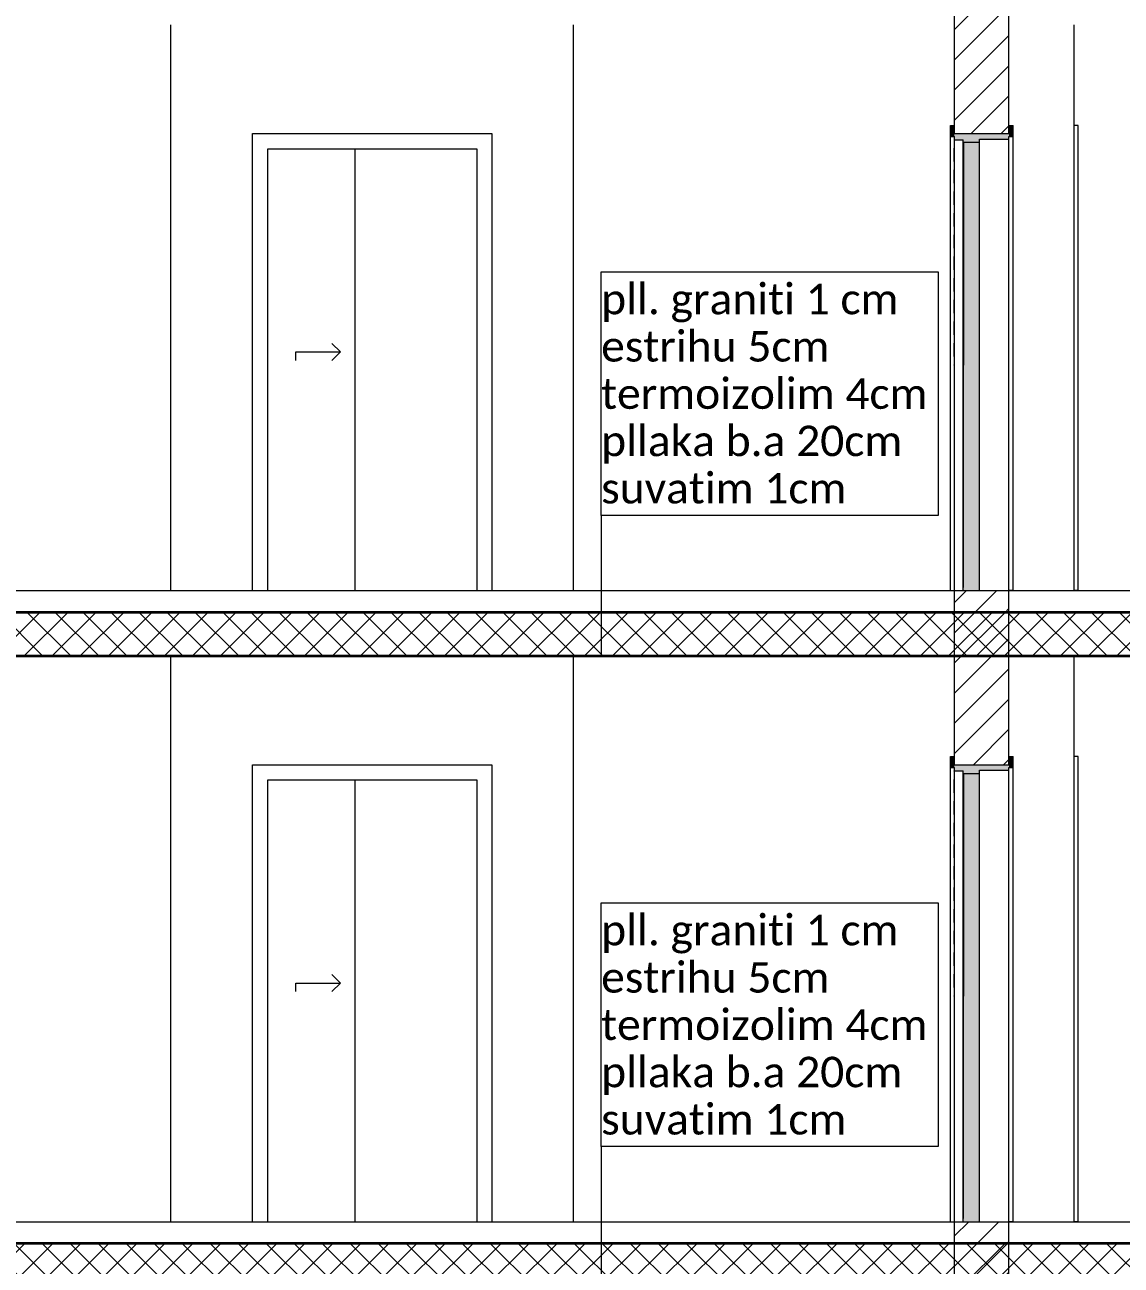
# Model space of a CAD drawing. Header units: millimetres. Extents: x -310 to 171125, y -3027 to 55843.
# Drawn here: x 124214 to 129251, y 29396 to 35096 of the extents above; entities that cross this region are included whole.
import ezdxf

# ---------------------------------------------------------------- set-up
doc = ezdxf.new("R2010")
doc.units = ezdxf.units.MM
doc.header["$MEASUREMENT"] = 0
doc.set_wipeout_variables(frame=1)
doc.linetypes.add('Wipeout_Contour', pattern=[1000, 0, -1000])
doc.layers.add('Dimensioning - General', color=7, linetype='Continuous')
doc.layers.add('Structural - Bearing', color=7, linetype='Continuous')
for name, color, linetype, lineweight, true_color in [('Dimensioning - General_Pen_No__61', 7, 'Continuous', 20, 0x6a6a6a), ('Dimensioning - General_Pen_No__88', 7, 'Continuous', 20, 0xfd4435), ('Drawing & Figure_Pen_No__61', 7, 'Continuous', 20, 0x6a6a6a), ('Structural - Bearing_Pen_No__108', 7, 'Continuous', 13, 0xfd8379), ('Structural - Bearing_Pen_No__111', 7, 'Continuous', 13, 0xccccff), ('Structural - Bearing_Pen_No__61', 7, 'Continuous', 20, 0x6a6a6a), ('Structural - Bearing_Pen_No__82', 7, 'Continuous', 20, 0xaaaaaa)]:
    doc.layers.add(name, color=color, linetype=linetype, lineweight=lineweight, true_color=true_color)
doc.layers.add('Structural - Bearing_Pen_No__1', color=7, linetype='Continuous', lineweight=13)
doc.layers.add('Structural - Bearing_Pen_No__7', color=7, linetype='Continuous', lineweight=35)
doc.layers.get('0').off()
doc.styles.add('GENERATED_STYLE_6', font='calibril.ttf')
doc.dimstyles.new('GENERATED_STYLE__1', dxfattribs={"dimtxt": 195.999997, "dimasz": 106.4, "dimexe": 0.18, "dimexo": 0.0625, "dimgap": 0.09, "dimtad": 1, "dimdec": 0, "dimlfac": 0.1, "dimzin": 0, "dimdsep": 46, "dimtxsty": 'GENERATED_STYLE_6', "dimblk": 'ARROWHEAD_2', "dimblk1": 'ARROWHEAD_2', "dimblk2": 'ARROWHEAD_2', "dimcen": 0.09, "dimse1": 1, "dimse2": 1, "dimclrd": 256, "dimclre": 256, "dimclrt": 256, "dimadec": 0, "dimazin": 0, "dimtfac": 1, "dimtdec": 4, "dimtmove": 0, "dimatfit": 3, "dimfxl": 1, "dimtolj": 1, "dimtzin": 0, "dimarcsym": 0})
pattern_1 = [(45, (0, 0), (-69.29646, 69.29646), [])]
pattern_2 = [(45, (0, 0), (-64.346715, 64.346715), []), (135, (0, 0), (64.346715, 64.346715), [])]

# ---------------------------------------------------------------- blocks, each defined once
blk = doc.blocks.new('*D92')
at = {"layer": 'Dimensioning - General_Pen_No__61', "color": 251, "linetype": 'Continuous', "lineweight": 20, "true_color": 0x6a6a6a, "transparency": 16777216}
for p, q in [((134582.9, 29536), (134722.9, 29455.2)), ((134757.9, 29495.6), (134547.9, 29495.6)), ((134652.9, 29295.6), (134652.9, 29495.6)), ((134582.9, 29336), (134722.9, 29255.2)), ((134757.9, 29295.6), (134547.9, 29295.6))]:
    blk.add_line(p, q, dxfattribs=at)
blk = doc.blocks.new('ARROWHEAD_2')
at = {"color": 0, "linetype": 'Continuous', "lineweight": 0}
for p, q in [((-0.378, -0.655), (0.378, 0.655)), ((0, 0), (-1, 0))]:
    blk.add_line(p, q, dxfattribs=at)
blk = doc.blocks.new('*D93')
at = {"layer": 'Dimensioning - General_Pen_No__61', "color": 251, "linetype": 'Continuous', "lineweight": 20, "true_color": 0x6a6a6a, "transparency": 16777216}
for p, q in [((134582.9, 32236), (134722.9, 32155.2)), ((134757.9, 32195.6), (134547.9, 32195.6)), ((134652.9, 29495.6), (134652.9, 32195.6)), ((134582.9, 29536), (134722.9, 29455.2)), ((134757.9, 29495.6), (134547.9, 29495.6))]:
    blk.add_line(p, q, dxfattribs=at)
at = {"layer": 'Dimensioning - General_Pen_No__88', "color": 20, "lineweight": 20, "true_color": 0xfd4435, "transparency": 16777216, "char_height": 196, "attachment_point": 7, "rotation": 90, "style": 'GENERATED_STYLE_6'}
for s, insert in [('\\A1;{\\pql;\\fCalibri Light|b0|i0|c0|p34;20}', (134613.7, 31837.4)), ('\\A1;{\\pql;\\fCalibri Light|b0|i0|c0|p34;270}', (134613.7, 30607.3))]:
    blk.add_mtext(s, dxfattribs=dict(at, insert=insert))
blk = doc.blocks.new('*D94')
at = {"layer": 'Dimensioning - General_Pen_No__61', "color": 251, "linetype": 'Continuous', "lineweight": 20, "true_color": 0x6a6a6a, "transparency": 16777216}
for p, q in [((134582.9, 32436), (134722.9, 32355.2)), ((134757.9, 32395.6), (134547.9, 32395.6)), ((134652.9, 32195.6), (134652.9, 32395.6)), ((134582.9, 32236), (134722.9, 32155.2)), ((134757.9, 32195.6), (134547.9, 32195.6))]:
    blk.add_line(p, q, dxfattribs=at)
blk = doc.blocks.new('*D95')
at = {"layer": 'Dimensioning - General_Pen_No__61', "color": 251, "linetype": 'Continuous', "lineweight": 20, "true_color": 0x6a6a6a, "transparency": 16777216}
for p, q in [((134582.9, 35136), (134722.9, 35055.2)), ((134757.9, 35095.6), (134547.9, 35095.6)), ((134652.9, 32395.6), (134652.9, 35095.6)), ((134582.9, 32436), (134722.9, 32355.2)), ((134757.9, 32395.6), (134547.9, 32395.6))]:
    blk.add_line(p, q, dxfattribs=at)
at = {"layer": 'Dimensioning - General_Pen_No__88', "color": 20, "lineweight": 20, "true_color": 0xfd4435, "transparency": 16777216, "char_height": 196, "attachment_point": 7, "rotation": 90, "style": 'GENERATED_STYLE_6'}
for s, insert in [('\\A1;{\\pql;\\fCalibri Light|b0|i0|c0|p34;20}', (134613.7, 34737.4)), ('\\A1;{\\pql;\\fCalibri Light|b0|i0|c0|p34;270}', (134613.7, 33507.3))]:
    blk.add_mtext(s, dxfattribs=dict(at, insert=insert))
blk = doc.blocks.new('*D96')
at = {"layer": 'Dimensioning - General_Pen_No__61', "color": 251, "linetype": 'Continuous', "lineweight": 20, "true_color": 0x6a6a6a, "transparency": 16777216}
for p, q in [((134757.9, 35295.6), (134547.9, 35295.6)), ((134582.9, 35336), (134722.9, 35255.2)), ((134652.9, 35095.6), (134652.9, 35295.6)), ((134582.9, 35136), (134722.9, 35055.2)), ((134757.9, 35095.6), (134547.9, 35095.6))]:
    blk.add_line(p, q, dxfattribs=at)
blk = doc.blocks.new('*D135')
at = {"layer": 'Dimensioning - General_Pen_No__61', "color": 251, "linetype": 'Continuous', "lineweight": 20, "true_color": 0x6a6a6a, "transparency": 16777216}
for p, q in [((135132.9, 29536), (135272.9, 29455.2)), ((135307.9, 29495.6), (135097.9, 29495.6)), ((135202.9, 29295.6), (135202.9, 29495.6)), ((135132.9, 29336), (135272.9, 29255.2)), ((135307.9, 29295.6), (135097.9, 29295.6))]:
    blk.add_line(p, q, dxfattribs=at)
blk = doc.blocks.new('*D136')
at = {"layer": 'Dimensioning - General_Pen_No__61', "color": 251, "linetype": 'Continuous', "lineweight": 20, "true_color": 0x6a6a6a, "transparency": 16777216}
for p, q in [((135132.9, 32236), (135272.9, 32155.2)), ((135307.9, 32195.6), (135097.9, 32195.6)), ((135202.9, 29495.6), (135202.9, 32195.6)), ((135132.9, 29536), (135272.9, 29455.2)), ((135307.9, 29495.6), (135097.9, 29495.6))]:
    blk.add_line(p, q, dxfattribs=at)
at = {"layer": 'Dimensioning - General_Pen_No__88', "color": 20, "lineweight": 20, "true_color": 0xfd4435, "transparency": 16777216, "char_height": 196, "attachment_point": 7, "rotation": 90, "style": 'GENERATED_STYLE_6'}
for s, insert in [('\\A1;{\\pql;\\fCalibri Light|b0|i0|c0|p34;20}', (135163.7, 31837.4)), ('\\A1;{\\pql;\\fCalibri Light|b0|i0|c0|p34;270}', (135163.7, 30607.3))]:
    blk.add_mtext(s, dxfattribs=dict(at, insert=insert))
blk = doc.blocks.new('*D137')
at = {"layer": 'Dimensioning - General_Pen_No__61', "color": 251, "linetype": 'Continuous', "lineweight": 20, "true_color": 0x6a6a6a, "transparency": 16777216}
for p, q in [((135132.9, 32436), (135272.9, 32355.2)), ((135307.9, 32395.6), (135097.9, 32395.6)), ((135202.9, 32195.6), (135202.9, 32395.6)), ((135132.9, 32236), (135272.9, 32155.2)), ((135307.9, 32195.6), (135097.9, 32195.6))]:
    blk.add_line(p, q, dxfattribs=at)
blk = doc.blocks.new('*D138')
at = {"layer": 'Dimensioning - General_Pen_No__61', "color": 251, "linetype": 'Continuous', "lineweight": 20, "true_color": 0x6a6a6a, "transparency": 16777216}
for p, q in [((135132.9, 35136), (135272.9, 35055.2)), ((135307.9, 35095.6), (135097.9, 35095.6)), ((135202.9, 32395.6), (135202.9, 35095.6)), ((135132.9, 32436), (135272.9, 32355.2)), ((135307.9, 32395.6), (135097.9, 32395.6))]:
    blk.add_line(p, q, dxfattribs=at)
at = {"layer": 'Dimensioning - General_Pen_No__88', "color": 20, "lineweight": 20, "true_color": 0xfd4435, "transparency": 16777216, "char_height": 196, "attachment_point": 7, "rotation": 90, "style": 'GENERATED_STYLE_6'}
for s, insert in [('\\A1;{\\pql;\\fCalibri Light|b0|i0|c0|p34;20}', (135163.7, 34737.4)), ('\\A1;{\\pql;\\fCalibri Light|b0|i0|c0|p34;270}', (135163.7, 33507.3))]:
    blk.add_mtext(s, dxfattribs=dict(at, insert=insert))
blk = doc.blocks.new('*D139')
at = {"layer": 'Dimensioning - General_Pen_No__61', "color": 251, "linetype": 'Continuous', "lineweight": 20, "true_color": 0x6a6a6a, "transparency": 16777216}
for p, q in [((135307.9, 35295.6), (135097.9, 35295.6)), ((135132.9, 35336), (135272.9, 35255.2)), ((135202.9, 35095.6), (135202.9, 35295.6)), ((135132.9, 35136), (135272.9, 35055.2)), ((135307.9, 35095.6), (135097.9, 35095.6))]:
    blk.add_line(p, q, dxfattribs=at)
blk = doc.blocks.new('*D159')
at = {"layer": 'Dimensioning - General_Pen_No__61', "color": 251, "linetype": 'Continuous', "lineweight": 20, "true_color": 0x6a6a6a, "transparency": 16777216}
for p, q in [((135682.9, 29536), (135822.9, 29455.2)), ((135857.9, 29495.6), (135647.9, 29495.6)), ((135752.9, 26595.6), (135752.9, 29495.6)), ((135682.9, 26636), (135822.9, 26555.2)), ((135857.9, 26595.6), (135647.9, 26595.6))]:
    blk.add_line(p, q, dxfattribs=at)
at = {"layer": 'Dimensioning - General_Pen_No__88', "color": 20, "lineweight": 20, "true_color": 0xfd4435, "transparency": 16777216, "insert": (135713.7, 27807.3), "char_height": 196, "attachment_point": 7, "rotation": 90, "style": 'GENERATED_STYLE_6'}
blk.add_mtext('\\A1;{\\pql;\\fCalibri Light|b0|i0|c0|p34;290}', dxfattribs=at)
blk = doc.blocks.new('*D160')
at = {"layer": 'Dimensioning - General_Pen_No__61', "color": 251, "linetype": 'Continuous', "lineweight": 20, "true_color": 0x6a6a6a, "transparency": 16777216}
for p, q in [((135682.9, 32436), (135822.9, 32355.2)), ((135857.9, 32395.6), (135647.9, 32395.6)), ((135752.9, 29495.6), (135752.9, 32395.6)), ((135682.9, 29536), (135822.9, 29455.2)), ((135857.9, 29495.6), (135647.9, 29495.6))]:
    blk.add_line(p, q, dxfattribs=at)
at = {"layer": 'Dimensioning - General_Pen_No__88', "color": 20, "lineweight": 20, "true_color": 0xfd4435, "transparency": 16777216, "insert": (135713.7, 30707.3), "char_height": 196, "attachment_point": 7, "rotation": 90, "style": 'GENERATED_STYLE_6'}
blk.add_mtext('\\A1;{\\pql;\\fCalibri Light|b0|i0|c0|p34;290}', dxfattribs=at)
blk = doc.blocks.new('*D161')
at = {"layer": 'Dimensioning - General_Pen_No__61', "color": 251, "linetype": 'Continuous', "lineweight": 20, "true_color": 0x6a6a6a, "transparency": 16777216}
for p, q in [((135857.9, 35295.6), (135647.9, 35295.6)), ((135682.9, 35336), (135822.9, 35255.2)), ((135752.9, 32395.6), (135752.9, 35295.6)), ((135682.9, 32436), (135822.9, 32355.2)), ((135857.9, 32395.6), (135647.9, 32395.6))]:
    blk.add_line(p, q, dxfattribs=at)
at = {"layer": 'Dimensioning - General_Pen_No__88', "color": 20, "lineweight": 20, "true_color": 0xfd4435, "transparency": 16777216, "insert": (135713.7, 33607.3), "char_height": 196, "attachment_point": 7, "rotation": 90, "style": 'GENERATED_STYLE_6'}
blk.add_mtext('\\A1;{\\pql;\\fCalibri Light|b0|i0|c0|p34;290}', dxfattribs=at)

msp = doc.modelspace()

# ---------------------------------------------------------------- linework, layer by layer
at = {"layer": 'Structural - Bearing_Pen_No__1', "color": 7, "linetype": 'Continuous', "lineweight": 13}
for p, q in [((128525.2, 34467.6), (128525.2, 34567.6)), ((128525.2, 34555.6), (128525.2, 34567.6)), ((128525.2, 32695.6), (128525.2, 34467.6)), ((128525.2, 32495.6), (128525.2, 32695.6)), ((128525.2, 31567.6), (128525.2, 31667.6)), ((128525.2, 31655.6), (128525.2, 31667.6)), ((128525.2, 29795.6), (128525.2, 31567.6)), ((128525.2, 29595.6), (128525.2, 29795.6))]:
    msp.add_line(p, q, dxfattribs=at)
at = {"layer": 'Structural - Bearing_Pen_No__82', "color": 253, "linetype": 'Continuous', "lineweight": 20, "true_color": 0xaaaaaa}
for p, q in [((128526.2, 34553.3), (128526.2, 34472.4)), ((128526.2, 34472.4), (128526.2, 33531.6)), ((128526.2, 32590.8), (128526.2, 33531.6)), ((128526.2, 32509.9), (128526.2, 32590.8)), ((128526.2, 31653.3), (128526.2, 31572.4)), ((128526.2, 31572.4), (128526.2, 30631.6)), ((128526.2, 29690.8), (128526.2, 30631.6)), ((128526.2, 29609.9), (128526.2, 29690.8))]:
    msp.add_line(p, q, dxfattribs=at)

# ---------------------------------------------------------------- wipeouts: each hides what was drawn before it
at = {"color": 254, "linetype": 'Wipeout_Contour', "lineweight": 0, "ltscale": 1059178.072214515}
msp.add_wipeout([(126735.2, 32395.6), (128485.2, 32395.6), (128485.2, 32495.6), (128466.2, 32495.6), (128466.2, 34632.6), (128485.2, 34632.6), (128485.2, 35095.6), (126735.2, 35095.6)], dxfattribs=at).dxf.layer = 'Structural - Bearing'
at = {"color": 254, "linetype": 'Wipeout_Contour', "lineweight": 0, "ltscale": 1198472.250978756}
msp.add_wipeout([(128735.2, 35095.6), (128735.2, 34632.6), (128754.2, 34632.6), (128754.2, 34582.6), (128754.2, 32495.6), (128735.2, 32495.6), (128735.2, 32395.6), (129035.2, 32395.6), (129035.2, 35095.6)], dxfattribs=at).dxf.layer = 'Structural - Bearing'
at = {"color": 254, "linetype": 'Wipeout_Contour', "lineweight": 0, "ltscale": 1053519.93858367}
msp.add_wipeout([(126735.2, 29495.6), (128485.2, 29495.6), (128485.2, 29595.6), (128466.2, 29595.6), (128466.2, 31732.6), (128485.2, 31732.6), (128485.2, 32195.6), (126735.2, 32195.6)], dxfattribs=at).dxf.layer = 'Structural - Bearing'
at = {"color": 254, "linetype": 'Wipeout_Contour', "lineweight": 0, "ltscale": 1192123.564469105}
msp.add_wipeout([(128735.2, 32195.6), (128735.2, 31732.6), (128754.2, 31732.6), (128754.2, 31682.6), (128754.2, 29595.6), (128735.2, 29595.6), (128735.2, 29495.6), (129035.2, 29495.6), (129035.2, 32195.6)], dxfattribs=at).dxf.layer = 'Structural - Bearing'

# ---------------------------------------------------------------- next in the draw order: hatches: boundary and pattern name
at = {"layer": 'Structural - Bearing_Pen_No__108', "linetype": 'Continuous', "lineweight": 13, "true_color": 0xfd8379}
h = msp.add_hatch(dxfattribs=at)
h.set_pattern_fill('FIRE_PROOFING', color=11, style=0, pattern_type=2)
h.set_pattern_definition(pattern_1)
h.paths.add_polyline_path([(128735.2, 29495.6), (128485.2, 29495.6), (128485.2, 28795.6), (128735.2, 28795.6)])

# ---------------------------------------------------------------- next in the draw order: linework, layer by layer
at = {"layer": 'Drawing & Figure_Pen_No__61', "color": 251, "linetype": 'Continuous', "lineweight": 20, "true_color": 0x6a6a6a, "flags": 128}
for points in [[(126861.8, 33960.4), (128410.3, 33960.4), (128410.3, 32840.4), (126861.8, 32840.4)], [(126861.8, 31060.4), (128410.3, 31060.4), (128410.3, 29940.4), (126861.8, 29940.4)]]:
    msp.add_lwpolyline(points, close=True, dxfattribs=at)
at = {"layer": 'Structural - Bearing_Pen_No__1', "color": 7, "linetype": 'Continuous', "lineweight": 13}
for p, q in [((128466.2, 34632.6), (128485.2, 34632.6)), ((128735.2, 34632.6), (128754.2, 34632.6)), ((128735.2, 32395.6), (130635.2, 32395.6)), ((128466.2, 31732.6), (128485.2, 31732.6)), ((128735.2, 31732.6), (128754.2, 31732.6)), ((128485.2, 28795.6), (128485.2, 29495.6)), ((128735.2, 28795.6), (128735.2, 29495.6)), ((128735.2, 29495.6), (130635.2, 29495.6))]:
    msp.add_line(p, q, dxfattribs=at)
at = {"layer": 'Structural - Bearing_Pen_No__61', "color": 251, "linetype": 'Continuous', "lineweight": 20, "true_color": 0x6a6a6a}
for points in [[(126861.8, 32840.4), (126861.8, 32195.6)], [(126861.8, 29940.4), (126861.8, 29295.6)]]:
    msp.add_lwpolyline(points, dxfattribs=at)

# ---------------------------------------------------------------- next in the draw order: texts
at = {"layer": 'Drawing & Figure_Pen_No__61', "color": 251, "linetype": 'Continuous', "lineweight": 20, "true_color": 0x6a6a6a, "char_height": 140, "attachment_point": 7, "line_spacing_factor": 0.931144, "style": 'GENERATED_STYLE_6'}
for insert in [(126861.8, 32894.5), (126861.8, 29994.5)]:
    msp.add_mtext('\\A1;{\\pql;\\fCalibri Light|b0|i0|c0|p34;pll. graniti 1 cm\\P\\pql;\\fCalibri Light|b0|i0|c0|p34;estrihu 5cm\\P\\pql;\\fCalibri Light|b0|i0|c0|p34;termoizolim 4cm\\P\\pql;\\fCalibri Light|b0|i0|c0|p34;pllaka b.a 20cm\\P\\pql;\\fCalibri Light|b0|i0|c0|p34;suvatim 1cm}', dxfattribs=dict(at, insert=insert))

# ---------------------------------------------------------------- next in the draw order: wipeouts: each hides what was drawn before it
at = {"color": 254, "linetype": 'Wipeout_Contour', "lineweight": 0, "ltscale": 521056.332198}
msp.add_wipeout([(126735.2, 35095.6), (124885.2, 35095.6), (124885.2, 32395.6), (126735.2, 32395.6)], dxfattribs=at).dxf.layer = 'Structural - Bearing'
at = {"color": 254, "linetype": 'Wipeout_Contour', "lineweight": 0, "ltscale": 533368.988178}
msp.add_wipeout([(129054.2, 32495.6), (129054.2, 34632.6), (129035.2, 34632.6), (129035.2, 32495.6)], dxfattribs=at).dxf.layer = 'Structural - Bearing'
at = {"color": 254, "linetype": 'Wipeout_Contour', "lineweight": 0, "ltscale": 531140.632589}
msp.add_wipeout([(128466.2, 32495.6), (128485.2, 32495.6), (128485.2, 34582.6), (128466.2, 34582.6)], dxfattribs=at).dxf.layer = 'Structural - Bearing'
at = {"color": 254, "linetype": 'Wipeout_Contour', "lineweight": 0, "ltscale": 531877.521599}
msp.add_wipeout([(128600.2, 32495.6), (128735.2, 32495.6), (128735.2, 34570.6), (128600.2, 34570.6)], dxfattribs=at).dxf.layer = 'Structural - Bearing'
at = {"color": 254, "linetype": 'Wipeout_Contour', "lineweight": 0, "ltscale": 518172.58815}
msp.add_wipeout([(126735.2, 32195.6), (124885.2, 32195.6), (124885.2, 29495.6), (126735.2, 29495.6)], dxfattribs=at).dxf.layer = 'Structural - Bearing'
at = {"color": 254, "linetype": 'Wipeout_Contour', "lineweight": 0, "ltscale": 530568.063599}
msp.add_wipeout([(129054.2, 29595.6), (129054.2, 31732.6), (129035.2, 31732.6), (129035.2, 29595.6)], dxfattribs=at).dxf.layer = 'Structural - Bearing'
at = {"color": 254, "linetype": 'Wipeout_Contour', "lineweight": 0, "ltscale": 528330.08339}
msp.add_wipeout([(128466.2, 29595.6), (128485.2, 29595.6), (128485.2, 31682.6), (128466.2, 31682.6)], dxfattribs=at).dxf.layer = 'Structural - Bearing'
at = {"color": 254, "linetype": 'Wipeout_Contour', "lineweight": 0, "ltscale": 529071.410153}
msp.add_wipeout([(128600.2, 29595.6), (128735.2, 29595.6), (128735.2, 31670.6), (128600.2, 31670.6)], dxfattribs=at).dxf.layer = 'Structural - Bearing'

# ---------------------------------------------------------------- next in the draw order: hatches: boundary and pattern name
at = {"layer": 'Structural - Bearing_Pen_No__1', "linetype": 'Continuous', "lineweight": 13}
h = msp.add_hatch(dxfattribs=at)
h.set_pattern_fill('CONCRETE_BLOCK', style=0, pattern_type=2)
h.set_pattern_definition(pattern_2)
h.paths.add_polyline_path([(139085.2, 32195.6), (139085.2, 32395.6), (123882.8, 32395.6), (123882.8, 32195.6)])
h = msp.add_hatch(dxfattribs=at)
h.set_pattern_fill('CONCRETE_BLOCK', style=0, pattern_type=2)
h.set_pattern_definition(pattern_2)
h.paths.add_polyline_path([(139085.2, 29295.6), (139085.2, 29495.6), (123882.8, 29495.6), (123882.8, 29295.6)])
at = {"layer": 'Structural - Bearing_Pen_No__108', "linetype": 'Continuous', "lineweight": 0, "true_color": 0xfda29a}
for points in [[(128466.2, 34582.6), (128485.2, 34582.6), (128485.2, 34632.6), (128466.2, 34632.6)], [(128485.2, 34595.6), (128485.2, 34567.6), (128525.2, 34567.6), (128525.2, 34555.6), (128600.2, 34555.6), (128600.2, 34595.6)], [(128525.2, 32495.6), (128600.2, 32495.6), (128600.2, 34555.6), (128525.2, 34555.6)], [(128466.2, 31682.6), (128485.2, 31682.6), (128485.2, 31732.6), (128466.2, 31732.6)], [(128485.2, 31695.6), (128485.2, 31667.6), (128525.2, 31667.6), (128525.2, 31655.6), (128600.2, 31655.6), (128600.2, 31695.6)], [(128525.2, 29595.6), (128600.2, 29595.6), (128600.2, 31655.6), (128525.2, 31655.6)]]:
    msp.add_hatch(color=21, dxfattribs=at).paths.add_polyline_path(points)

# ---------------------------------------------------------------- next in the draw order: linework, layer by layer
at = {"layer": 'Structural - Bearing_Pen_No__1', "color": 7, "linetype": 'Continuous', "lineweight": 13}
for p, q in [((128485.2, 34595.6), (128485.2, 35295.6)), ((128466.2, 34582.6), (128466.2, 34632.6)), ((128485.2, 34595.6), (128485.2, 34632.6)), ((128466.2, 34582.6), (128485.2, 34582.6)), ((128485.2, 34595.6), (128600.2, 34595.6)), ((128485.2, 34567.6), (128485.2, 34582.6)), ((128485.2, 34567.6), (128525.2, 34567.6)), ((128485.2, 34467.6), (128485.2, 34567.6)), ((128485.2, 34567.6), (128525.2, 34567.6)), ((128525.2, 34555.6), (128600.2, 34555.6)), ((128600.2, 34555.6), (128600.2, 34570.6)), ((128485.2, 32695.6), (128485.2, 34467.6)), ((128485.2, 32495.6), (128485.2, 32695.6)), ((128485.2, 32495.6), (128525.2, 32495.6)), ((128485.2, 32395.6), (128485.2, 32495.6)), ((124335.2, 32395.6), (128485.2, 32395.6)), ((128485.2, 31695.6), (128485.2, 32395.6)), ((124335.2, 32195.6), (139085.2, 32195.6)), ((128466.2, 31682.6), (128466.2, 31732.6)), ((128485.2, 31695.6), (128485.2, 31732.6)), ((128485.2, 31695.6), (128600.2, 31695.6)), ((128466.2, 31682.6), (128485.2, 31682.6)), ((128485.2, 31667.6), (128485.2, 31682.6)), ((128485.2, 31667.6), (128525.2, 31667.6)), ((128485.2, 31567.6), (128485.2, 31667.6)), ((128485.2, 31667.6), (128525.2, 31667.6)), ((128525.2, 31655.6), (128600.2, 31655.6)), ((128600.2, 31655.6), (128600.2, 31670.6)), ((128485.2, 29795.6), (128485.2, 31567.6)), ((128485.2, 29595.6), (128485.2, 29795.6)), ((128485.2, 29595.6), (128525.2, 29595.6)), ((128485.2, 29495.6), (128485.2, 29595.6)), ((124335.2, 29495.6), (128485.2, 29495.6))]:
    msp.add_line(p, q, dxfattribs=at)
at = {"layer": 'Structural - Bearing_Pen_No__111', "color": 254, "linetype": 'Continuous', "lineweight": 13, "true_color": 0xccccff}
for p, q in [((125663.7, 33592.3), (125624.3, 33631.8)), ((125458.6, 33552.9), (125458.6, 33592.3)), ((125458.6, 33592.3), (125663.7, 33592.3)), ((125663.7, 33592.3), (125624.3, 33552.9)), ((125663.7, 30692.3), (125624.3, 30731.8)), ((125458.6, 30652.9), (125458.6, 30692.3)), ((125458.6, 30692.3), (125663.7, 30692.3)), ((125663.7, 30692.3), (125624.3, 30652.9))]:
    msp.add_line(p, q, dxfattribs=at)
for points in [[(125260.1, 32495.6), (125260.1, 34595.6), (126360.1, 34595.6), (126360.1, 32495.6)], [(125330.1, 32495.6), (125330.1, 34525.6), (126290.1, 34525.6), (126290.1, 32495.6)], [(125730.1, 34525.6), (125730.1, 32495.6)], [(125260.1, 29595.6), (125260.1, 31695.6), (126360.1, 31695.6), (126360.1, 29595.6)], [(125330.1, 29595.6), (125330.1, 31625.6), (126290.1, 31625.6), (126290.1, 29595.6)], [(125730.1, 31625.6), (125730.1, 29595.6)]]:
    msp.add_lwpolyline(points, dxfattribs=at)
at = {"layer": 'Structural - Bearing_Pen_No__61', "color": 251, "linetype": 'Continuous', "lineweight": 20, "true_color": 0x6a6a6a}
for points in [[(124075.2, 32495.6), (128485.2, 32495.6)], [(124075.2, 29595.6), (128485.2, 29595.6)]]:
    msp.add_lwpolyline(points, dxfattribs=at)
at = {"layer": 'Structural - Bearing_Pen_No__7', "color": 7, "linetype": 'Continuous', "lineweight": 35, "flags": 128}
for points in [[(139085.2, 32195.6), (139085.2, 32395.6), (123882.8, 32395.6), (123882.8, 32195.6)], [(139085.2, 29295.6), (139085.2, 29495.6), (123882.8, 29495.6), (123882.8, 29295.6)]]:
    msp.add_lwpolyline(points, close=True, dxfattribs=at)
at = {"layer": 'Structural - Bearing_Pen_No__82', "color": 253, "linetype": 'Continuous', "lineweight": 20, "true_color": 0xaaaaaa}
for p, q in [((124885.2, 32495.6), (124885.2, 35095.6)), ((126735.2, 32495.6), (126735.2, 35095.6)), ((129035.2, 32495.6), (129035.2, 35095.6)), ((129054.2, 34632.6), (129035.2, 34632.6)), ((129054.2, 32495.6), (129054.2, 34632.6)), ((128466.2, 32495.6), (128466.2, 34582.6)), ((128484.2, 34566.3), (128484.2, 34567.6)), ((128600.2, 32495.6), (128600.2, 34555.6)), ((128484.2, 34472.4), (128484.2, 34528)), ((128484.2, 34466.8), (128484.2, 34472.4)), ((128484.2, 34367.3), (128484.2, 34428.5)), ((128484.2, 34267.8), (128484.2, 34329)), ((128484.2, 34168.2), (128484.2, 34229.5)), ((128484.2, 34068.7), (128484.2, 34130)), ((128484.2, 33969.2), (128484.2, 34030.5)), ((128484.2, 33869.7), (128484.2, 33931)), ((128484.2, 33770.2), (128484.2, 33831.5)), ((128484.2, 33670.7), (128484.2, 33732)), ((128484.2, 33571.2), (128484.2, 33632.4)), ((128484.2, 33531.6), (128484.2, 33532.9)), ((128484.2, 33531.6), (128484.2, 33530.3)), ((128484.2, 33492), (128484.2, 33430.8)), ((128484.2, 33392.5), (128484.2, 33331.3)), ((128484.2, 33293), (128484.2, 33231.8)), ((128484.2, 33193.5), (128484.2, 33132.2)), ((128484.2, 33094), (128484.2, 33032.7)), ((128484.2, 32994.5), (128484.2, 32933.2)), ((128484.2, 32895), (128484.2, 32833.7)), ((128484.2, 32795.5), (128484.2, 32734.2)), ((128484.2, 32696), (128484.2, 32634.7)), ((128484.2, 32596.4), (128484.2, 32590.8)), ((128484.2, 32590.8), (128484.2, 32535.2)), ((128466.2, 32495.6), (128485.2, 32495.6)), ((128484.2, 32496.9), (128484.2, 32495.6)), ((129054.2, 32495.6), (129035.2, 32495.6)), ((124885.2, 29595.6), (124885.2, 32195.6)), ((126735.2, 29595.6), (126735.2, 32195.6)), ((129035.2, 29595.6), (129035.2, 32195.6)), ((129054.2, 31732.6), (129035.2, 31732.6)), ((129054.2, 29595.6), (129054.2, 31732.6)), ((128466.2, 29595.6), (128466.2, 31682.6)), ((128484.2, 31666.3), (128484.2, 31667.6)), ((128600.2, 29595.6), (128600.2, 31655.6)), ((128484.2, 31572.4), (128484.2, 31628)), ((128484.2, 31566.8), (128484.2, 31572.4)), ((128484.2, 31467.3), (128484.2, 31528.5)), ((128484.2, 31367.8), (128484.2, 31429)), ((128484.2, 31268.2), (128484.2, 31329.5)), ((128484.2, 31168.7), (128484.2, 31230)), ((128484.2, 31069.2), (128484.2, 31130.5)), ((128484.2, 30969.7), (128484.2, 31031)), ((128484.2, 30870.2), (128484.2, 30931.5)), ((128484.2, 30770.7), (128484.2, 30832)), ((128484.2, 30671.2), (128484.2, 30732.4)), ((128484.2, 30631.6), (128484.2, 30632.9)), ((128484.2, 30631.6), (128484.2, 30630.3)), ((128484.2, 30592), (128484.2, 30530.8)), ((128484.2, 30492.5), (128484.2, 30431.3)), ((128484.2, 30393), (128484.2, 30331.8)), ((128484.2, 30293.5), (128484.2, 30232.2)), ((128484.2, 30194), (128484.2, 30132.7)), ((128484.2, 30094.5), (128484.2, 30033.2)), ((128484.2, 29995), (128484.2, 29933.7)), ((128484.2, 29895.5), (128484.2, 29834.2)), ((128484.2, 29796), (128484.2, 29734.7)), ((128484.2, 29696.4), (128484.2, 29690.8)), ((128484.2, 29690.8), (128484.2, 29635.2)), ((128466.2, 29595.6), (128485.2, 29595.6)), ((128484.2, 29596.9), (128484.2, 29595.6)), ((129054.2, 29595.6), (129035.2, 29595.6))]:
    msp.add_line(p, q, dxfattribs=at)

# ---------------------------------------------------------------- next in the draw order: dimensions: what is measured, and where the dimension line sits
at = {"layer": 'Dimensioning - General', "color": 251, "linetype": 'Continuous', "lineweight": 20, "true_color": 0x6a6a6a}
for base, p1, p2, picture, middle in [((135202.9, 35295.6), (106730.7, 35095.6), (106794, 35295.6), '*D139', (135065.7, 34886.8)), ((134652.9, 35295.6), (107217.4, 35095.6), (107257.5, 35295.6), '*D96', (134515.7, 34886.8)), ((135202.9, 32395.6), (106857.6, 32195.6), (106857.6, 32395.6), '*D137', (135065.7, 31986.8)), ((134652.9, 32395.6), (107163.8, 32195.6), (107177.2, 32395.6), '*D94', (134515.7, 31986.8)), ((135202.9, 29495.6), (106843.5, 29295.6), (106843.5, 29495.6), '*D135', (135065.7, 29086.8)), ((134652.9, 29495.6), (107224.1, 29295.6), (107224.1, 29495.6), '*D92', (134515.7, 29086.8)), ((135752.9, 29495.6), (109287.5, 26595.6), (109452, 29495.6), '*D159', (135615.7, 28031.4))]:
    dim = msp.add_linear_dim(base=base, p1=p1, p2=p2, angle=90, dimstyle='GENERATED_STYLE__1', dxfattribs=at)
    dim.commit()
    dim.dimension.update_dxf_attribs({"geometry": picture, "text_midpoint": middle, "dimtype": 160, "text_rotation": 90})

# ---------------------------------------------------------------- next in the draw order: wipeouts: each hides what was drawn before it
at = {"color": 254, "linetype": 'Wipeout_Contour', "lineweight": 0, "ltscale": 532181.785304}
msp.add_wipeout([(128754.2, 32495.6), (128754.2, 34582.6), (128735.2, 34582.6), (128735.2, 32495.6)], dxfattribs=at).dxf.layer = 'Structural - Bearing'
at = {"color": 254, "linetype": 'Wipeout_Contour', "lineweight": 0, "ltscale": 529376.76318}
msp.add_wipeout([(128754.2, 29595.6), (128754.2, 31682.6), (128735.2, 31682.6), (128735.2, 29595.6)], dxfattribs=at).dxf.layer = 'Structural - Bearing'

# ---------------------------------------------------------------- next in the draw order: hatches: boundary and pattern name
at = {"layer": 'Structural - Bearing_Pen_No__108', "linetype": 'Continuous', "lineweight": 13, "true_color": 0xfd8379}
h = msp.add_hatch(dxfattribs=at)
h.set_pattern_fill('FIRE_PROOFING', color=11, style=0, pattern_type=2)
h.set_pattern_definition(pattern_1)
h.paths.add_polyline_path([(128735.2, 35295.6), (128485.2, 35295.6), (128485.2, 34595.6), (128735.2, 34595.6)])
at = {"layer": 'Structural - Bearing_Pen_No__108', "linetype": 'Continuous', "lineweight": 0, "true_color": 0xfda29a}
for points in [[(128754.2, 34582.6), (128754.2, 34632.6), (128735.2, 34632.6), (128735.2, 34582.6)], [(128600.2, 34570.6), (128735.2, 34570.6), (128735.2, 34595.6), (128600.2, 34595.6)], [(128600.2, 31670.6), (128735.2, 31670.6), (128735.2, 31695.6), (128600.2, 31695.6)], [(128754.2, 31682.6), (128754.2, 31732.6), (128735.2, 31732.6), (128735.2, 31682.6)]]:
    msp.add_hatch(color=21, dxfattribs=at).paths.add_polyline_path(points)
at = {"layer": 'Structural - Bearing_Pen_No__108', "linetype": 'Continuous', "lineweight": 13, "true_color": 0xfd8379}
h = msp.add_hatch(dxfattribs=at)
h.set_pattern_fill('FIRE_PROOFING', color=11, style=0, pattern_type=2)
h.set_pattern_definition(pattern_1)
h.paths.add_polyline_path([(128735.2, 32395.6), (128735.2, 32495.6), (128485.2, 32495.6), (128485.2, 32395.6)])
h = msp.add_hatch(dxfattribs=at)
h.set_pattern_fill('FIRE_PROOFING', color=11, style=0, pattern_type=2)
h.set_pattern_definition(pattern_1)
h.paths.add_polyline_path([(128735.2, 32395.6), (128485.2, 32395.6), (128485.2, 31695.6), (128735.2, 31695.6)])
h = msp.add_hatch(dxfattribs=at)
h.set_pattern_fill('FIRE_PROOFING', color=11, style=0, pattern_type=2)
h.set_pattern_definition(pattern_1)
h.paths.add_polyline_path([(128735.2, 29495.6), (128735.2, 29595.6), (128485.2, 29595.6), (128485.2, 29495.6)])

# ---------------------------------------------------------------- next in the draw order: linework, layer by layer
at = {"layer": 'Structural - Bearing_Pen_No__1', "color": 7, "linetype": 'Continuous', "lineweight": 13}
for p, q in [((128735.2, 34595.6), (128735.2, 35295.6)), ((128735.2, 34595.6), (128735.2, 34632.6)), ((128754.2, 34582.6), (128754.2, 34632.6)), ((128485.2, 34595.6), (128735.2, 34595.6)), ((128600.2, 34595.6), (128735.2, 34595.6)), ((128600.2, 34570.6), (128735.2, 34570.6)), ((128735.2, 34570.6), (128735.2, 34582.6)), ((128735.2, 34582.6), (128754.2, 34582.6)), ((128485.2, 32495.6), (128735.2, 32495.6)), ((128735.2, 32395.6), (128735.2, 32495.6)), ((128735.2, 31695.6), (128735.2, 32395.6)), ((128485.2, 31695.6), (128735.2, 31695.6)), ((128600.2, 31695.6), (128735.2, 31695.6)), ((128735.2, 31695.6), (128735.2, 31732.6)), ((128754.2, 31682.6), (128754.2, 31732.6)), ((128600.2, 31670.6), (128735.2, 31670.6)), ((128735.2, 31670.6), (128735.2, 31682.6)), ((128735.2, 31682.6), (128754.2, 31682.6)), ((128485.2, 29595.6), (128735.2, 29595.6)), ((128735.2, 29495.6), (128735.2, 29595.6))]:
    msp.add_line(p, q, dxfattribs=at)
at = {"layer": 'Structural - Bearing_Pen_No__61', "color": 251, "linetype": 'Continuous', "lineweight": 20, "true_color": 0x6a6a6a}
for points in [[(128735.2, 32495.6), (130635.2, 32495.6)], [(128735.2, 29595.6), (130635.2, 29595.6)]]:
    msp.add_lwpolyline(points, dxfattribs=at)
at = {"layer": 'Structural - Bearing_Pen_No__82', "color": 253, "linetype": 'Continuous', "lineweight": 20, "true_color": 0xaaaaaa}
for p, q in [((128735.2, 32495.6), (128735.2, 34570.6)), ((128754.2, 32495.6), (128754.2, 34582.6)), ((128754.2, 32495.6), (128735.2, 32495.6)), ((128735.2, 29595.6), (128735.2, 31670.6)), ((128754.2, 29595.6), (128754.2, 31682.6)), ((128754.2, 29595.6), (128735.2, 29595.6))]:
    msp.add_line(p, q, dxfattribs=at)

# ---------------------------------------------------------------- next in the draw order: dimensions: what is measured, and where the dimension line sits
at = {"layer": 'Dimensioning - General', "color": 251, "linetype": 'Continuous', "lineweight": 20, "true_color": 0x6a6a6a}
for base, p1, p2, picture, middle in [((135752.9, 35295.6), (109390.8, 32395.6), (109215.1, 35295.6), '*D161', (135615.7, 33831.4)), ((135202.9, 35095.6), (106857.6, 32395.6), (106730.7, 35095.6), '*D138', (135065.7, 33731.4)), ((134652.9, 35095.6), (107177.2, 32395.6), (107217.4, 35095.6), '*D95', (134515.7, 33731.4)), ((135752.9, 32395.6), (109452, 29495.6), (109390.8, 32395.6), '*D160', (135615.7, 30931.4)), ((135202.9, 32195.6), (106843.5, 29495.6), (106857.6, 32195.6), '*D136', (135065.7, 30831.4)), ((134652.9, 32195.6), (107224.1, 29495.6), (107163.8, 32195.6), '*D93', (134515.7, 30831.4))]:
    dim = msp.add_linear_dim(base=base, p1=p1, p2=p2, angle=90, dimstyle='GENERATED_STYLE__1', dxfattribs=at)
    dim.commit()
    dim.dimension.update_dxf_attribs({"geometry": picture, "text_midpoint": middle, "dimtype": 160, "text_rotation": 90})

doc.saveas('drawing.dxf')
